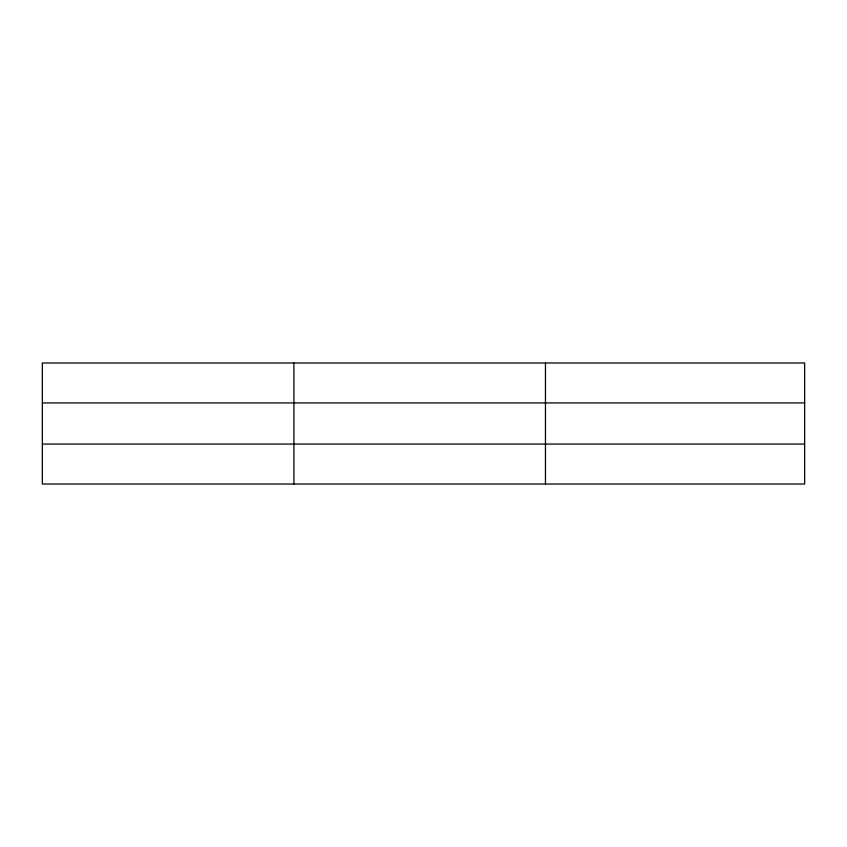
<?xml version="1.0" encoding="UTF-8"?>
<svg xmlns="http://www.w3.org/2000/svg" width="847" height="847" viewBox="0 0 847 847"><rect width="100%" height="100%" fill="white"/><g stroke="black" fill="none" stroke-linecap="round" stroke-linejoin="round"><path stroke-width="1.27" d="M293.909 484.018L293.909 362.982M545.468 484.018L545.468 362.982M804.65 402.928L804.65 362.982L42.35 362.982L42.35 484.018L804.65 484.018L804.65 402.928L42.35 402.928M42.35 444.072L804.65 444.072"/></g></svg>
